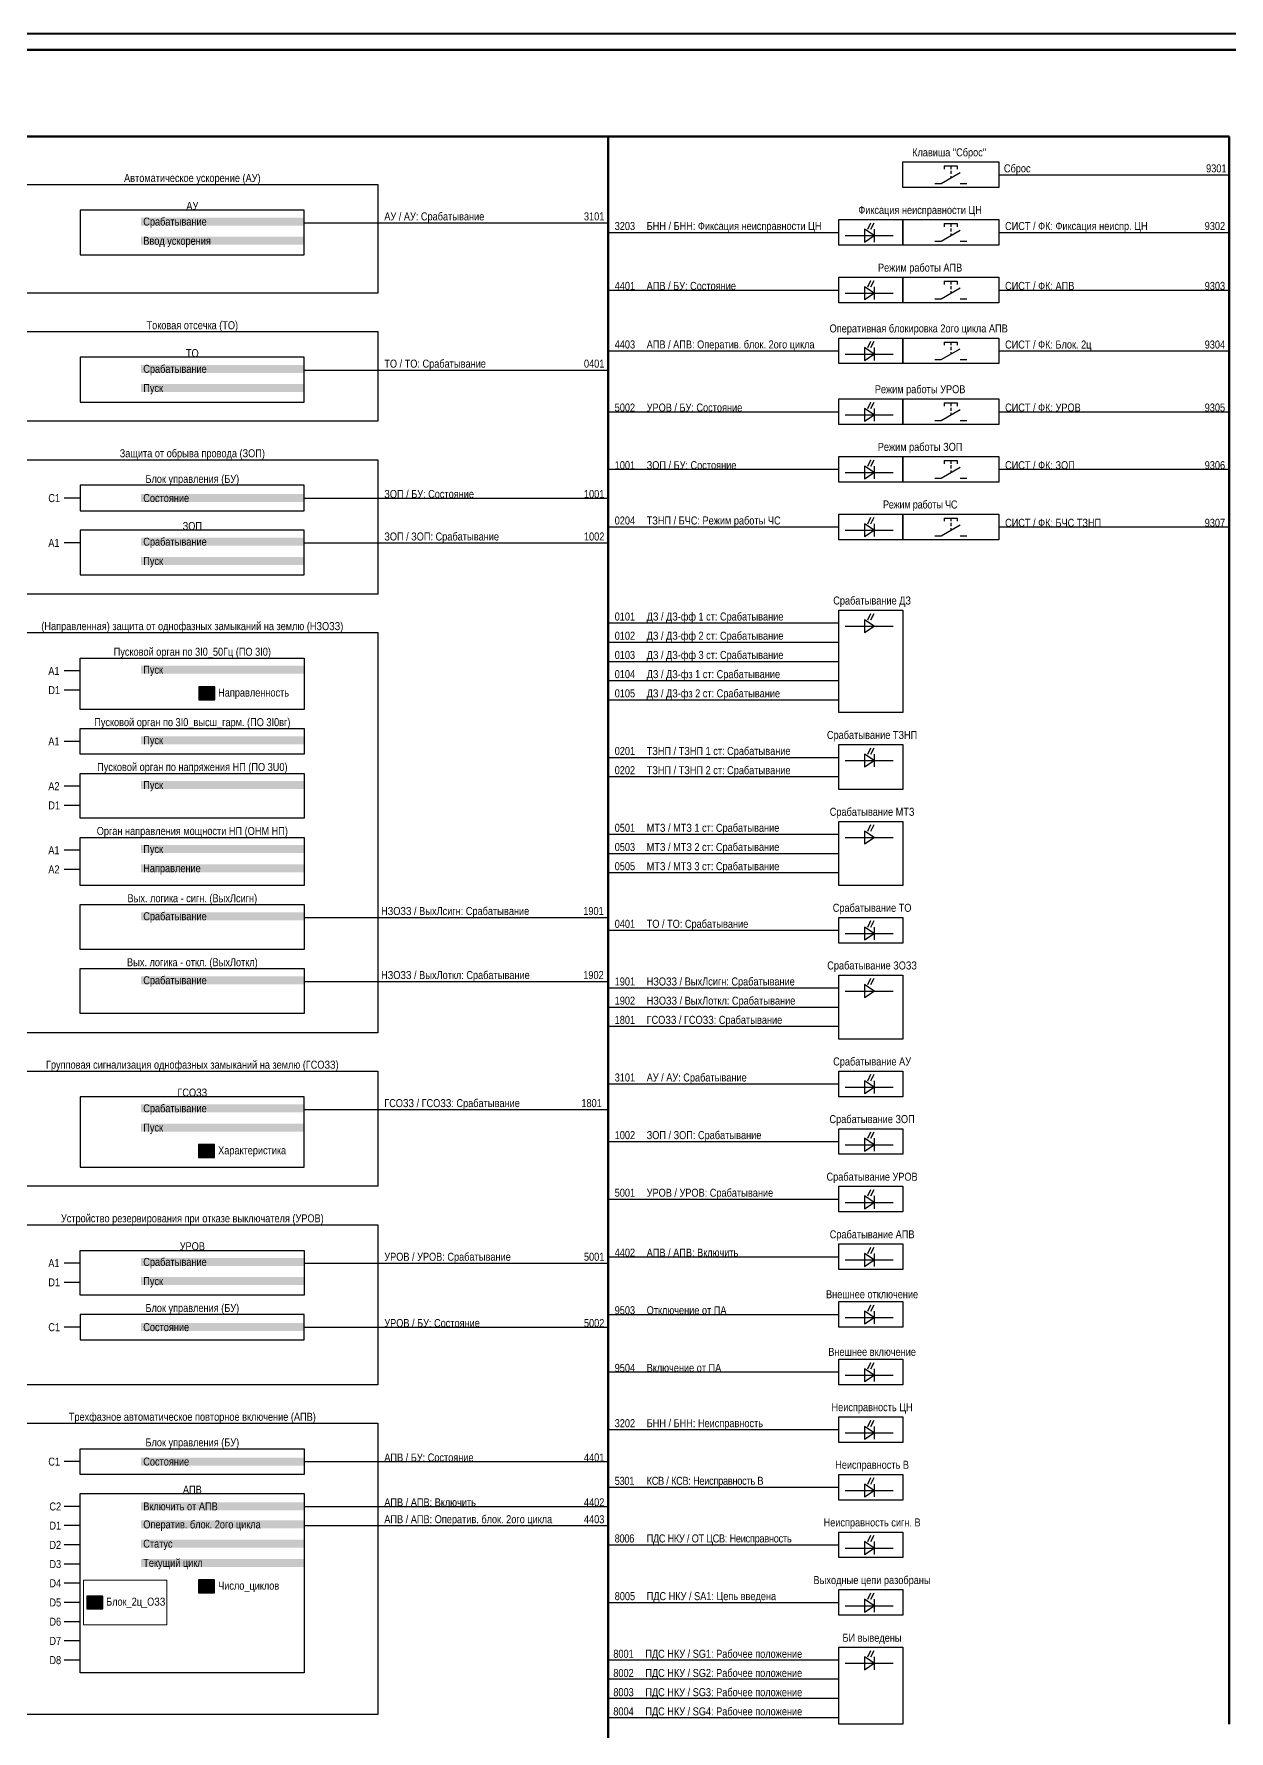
# Model space of a CAD drawing. Header units: millimetres. Extents: x 2179 to 12176, y -20554 to -12004.
# Drawn here: x 11412 to 11785, y -12674 to -12144 of the extents above; entities that cross this region are included whole.
import ezdxf
from ezdxf.enums import TextEntityAlignment as Align

# ---------------------------------------------------------------- set-up
doc = ezdxf.new("R2010")
doc.units = ezdxf.units.MM
doc.linetypes.add('HIDDEN2', pattern=[4.7625, 3.175, -1.5875])
for name, color, linetype, lineweight in [('GOOSE', 224, 'Continuous', 30), ('MMS', 190, 'Continuous', 30), ('Внутренняя шина', 4, 'Continuous', 70), ('Линии связи', 75, 'Continuous', 30), ('Основная', 7, 'Continuous', 30), ('Основная сплошная', 7, 'Continuous', 30), ('Сигналы внутр.', 13, 'Continuous', 30), ('Тонкая', 7, 'Continuous', 13)]:
    doc.layers.add(name, color=color, linetype=linetype, lineweight=lineweight)
doc.layers.add('Рамка внешняя', color=8, linetype='Continuous', lineweight=40, plot=False)
doc.styles.add('2.5_Gost_RD', font='ARIALN.TTF', dxfattribs={"height": 2.5})
doc.styles.add('Narrow', font='ARIALN.TTF')
doc.styles.add('Табл дан', font='ARIALN.TTF')

# ---------------------------------------------------------------- blocks, each defined once
blk = doc.blocks.new('*U15')
blk.add_lwpolyline([(0, 0), (1189, 0), (1189, 841), (0, 841)], close=True)
at = {"lineweight": 50}
blk.add_lwpolyline([(20, 836), (1184, 836), (1184, 5), (20, 5)], close=True, dxfattribs=at)
at = {"style": '2.5_Gost_RD', "flags": 8}
blk.add_attdef('ФОРМАТ', text='', height=2.5, dxfattribs=at).set_placement((1134, 4), align=Align.TOP_LEFT)
blk = doc.blocks.new('SW.2')
at = {"true_color": 0xadddf7}
h = blk.add_hatch(color=141, dxfattribs=at)
h.dxf.hatch_style = 1
h.paths.add_polyline_path([(5, 2), (0, 2), (0, -2), (5, -2)])
blk.add_lwpolyline([(5, 2), (0, 2), (0, -2), (5, -2)], close=True)
for points in [[(1, 0), (2, 0)], [(2, 0), (3, 1)], [(3, 0), (4, 0)]]:
    blk.add_lwpolyline(points)
blk = doc.blocks.new('SW.3')
at = {"true_color": 0xadddf7}
h = blk.add_hatch(color=141, dxfattribs=at)
h.dxf.hatch_style = 1
h.paths.add_polyline_path([(5, 2), (0, 2), (0, -2), (5, -2)])
blk.add_lwpolyline([(5, 2), (0, 2), (0, -2), (5, -2)], close=True)
for points in [[(2, 1), (1, 1)], [(1, 0), (2, 0)], [(3, 0), (2, 1)], [(4, 0), (3, 0)], [(2, -1), (1, -1)]]:
    blk.add_lwpolyline(points)

msp = doc.modelspace()

# ---------------------------------------------------------------- linework, layer by layer
at = {"layer": 'Внутренняя шина'}
for points in [[(11071, -12176), (11785, -12176)], [(11591, -12932), (11591, -12176)], [(11785, -12672), (11785, -12176)]]:
    msp.add_lwpolyline(points, dxfattribs=at)
at = {"layer": 'Линии связи'}
for points in [[(11713, -12188), (11785, -12188)], [(11496, -12203), (11591, -12203)], [(11591, -12206), (11663, -12206)], [(11713, -12206), (11785, -12206)], [(11591, -12224), (11663, -12224)], [(11713, -12224), (11785, -12224)], [(11591, -12243), (11663, -12243)], [(11713, -12243), (11785, -12243)], [(11496, -12249), (11591, -12249)], [(11591, -12262), (11663, -12262)], [(11713, -12262), (11785, -12262)], [(11591, -12280), (11663, -12280)], [(11713, -12280), (11785, -12280)], [(11496, -12289), (11591, -12289)], [(11591, -12298), (11663, -12298)], [(11713, -12298), (11785, -12298)], [(11496, -12303), (11591, -12303)], [(11591, -12328), (11663, -12328)], [(11591, -12334), (11663, -12334)], [(11591, -12340), (11663, -12340)], [(11591, -12346), (11663, -12346)], [(11591, -12352), (11663, -12352)], [(11591, -12370), (11663, -12370)], [(11591, -12376), (11663, -12376)], [(11591, -12394), (11663, -12394)], [(11591, -12400), (11663, -12400)], [(11591, -12406), (11663, -12406)], [(11496, -12420), (11591, -12420)], [(11591, -12424), (11663, -12424)], [(11496, -12440), (11591, -12440)], [(11591, -12442), (11663, -12442)], [(11591, -12448), (11663, -12448)], [(11591, -12454), (11663, -12454)], [(11591, -12472), (11663, -12472)], [(11496, -12480), (11591, -12480)], [(11591, -12490), (11663, -12490)], [(11591, -12508), (11663, -12508)], [(11591, -12526), (11663, -12526)], [(11496, -12528), (11591, -12528)], [(11496, -12548), (11591, -12548)], [(11591, -12544), (11663, -12544)], [(11591, -12562), (11663, -12562)], [(11591, -12580), (11663, -12580)], [(11496, -12590), (11591, -12590)], [(11591, -12598), (11663, -12598)], [(11496, -12604), (11591, -12604)], [(11496, -12610), (11591, -12610)], [(11591, -12616), (11663, -12616)], [(11591, -12634), (11663, -12634)], [(11663, -12652), (11591, -12652)], [(11663, -12658), (11591, -12658)], [(11663, -12664), (11591, -12664)], [(11663, -12670), (11591, -12670)]]:
    msp.add_lwpolyline(points, dxfattribs=at)
at = {"layer": 'Основная'}
for points in [[(11683, -12184), (11713, -12184), (11713, -12192), (11683, -12192)], [(11403, -12191), (11519, -12191), (11519, -12225), (11403, -12225)], [(11496, -12199), (11426, -12199), (11426, -12213), (11496, -12213)], [(11663, -12202), (11683, -12202), (11683, -12210), (11663, -12210)], [(11683, -12202), (11713, -12202), (11713, -12210), (11683, -12210)], [(11663, -12220), (11683, -12220), (11683, -12228), (11663, -12228)], [(11683, -12220), (11713, -12220), (11713, -12228), (11683, -12228)], [(11403, -12237), (11519, -12237), (11519, -12265), (11403, -12265)], [(11663, -12239), (11683, -12239), (11683, -12247), (11663, -12247)], [(11683, -12239), (11713, -12239), (11713, -12247), (11683, -12247)], [(11496, -12245), (11426, -12245), (11426, -12259), (11496, -12259)], [(11663, -12258), (11683, -12258), (11683, -12266), (11663, -12266)], [(11683, -12258), (11713, -12258), (11713, -12266), (11683, -12266)], [(11403, -12277), (11519, -12277), (11519, -12319), (11403, -12319)], [(11663, -12276), (11683, -12276), (11683, -12284), (11663, -12284)], [(11683, -12276), (11713, -12276), (11713, -12284), (11683, -12284)], [(11496, -12285), (11426, -12285), (11426, -12293), (11496, -12293)], [(11663, -12294), (11683, -12294), (11683, -12302), (11663, -12302)], [(11683, -12294), (11713, -12294), (11713, -12302), (11683, -12302)], [(11496, -12299), (11426, -12299), (11426, -12313), (11496, -12313)], [(11663, -12324), (11683, -12324), (11683, -12356), (11663, -12356)], [(11403, -12331), (11519, -12331), (11519, -12456), (11403, -12456)], [(11426, -12339), (11496, -12339), (11496, -12355), (11426, -12355)], [(11426, -12361), (11496, -12361), (11496, -12369), (11426, -12369)], [(11663, -12366), (11683, -12366), (11683, -12380), (11663, -12380)], [(11426, -12375), (11496, -12375), (11496, -12389), (11426, -12389)], [(11663, -12390), (11683, -12390), (11683, -12410), (11663, -12410)], [(11426, -12395), (11496, -12395), (11496, -12410), (11426, -12410)], [(11426, -12416), (11496, -12416), (11496, -12430), (11426, -12430)], [(11663, -12420), (11683, -12420), (11683, -12428), (11663, -12428)], [(11426, -12436), (11496, -12436), (11496, -12450), (11426, -12450)], [(11663, -12438), (11683, -12438), (11683, -12458), (11663, -12458)], [(11403, -12468), (11519, -12468), (11519, -12504), (11403, -12504)], [(11663, -12468), (11683, -12468), (11683, -12476), (11663, -12476)], [(11496, -12476), (11426, -12476), (11426, -12498), (11496, -12498)], [(11663, -12486), (11683, -12486), (11683, -12494), (11663, -12494)], [(11663, -12504), (11683, -12504), (11683, -12512), (11663, -12512)], [(11403, -12516), (11519, -12516), (11519, -12566), (11403, -12566)], [(11663, -12522), (11683, -12522), (11683, -12530), (11663, -12530)], [(11426, -12524), (11496, -12524), (11496, -12538), (11426, -12538)], [(11663, -12540), (11683, -12540), (11683, -12548), (11663, -12548)], [(11496, -12544), (11426, -12544), (11426, -12552), (11496, -12552)], [(11663, -12558), (11683, -12558), (11683, -12566), (11663, -12566)], [(11403, -12578), (11519, -12578), (11519, -12669), (11403, -12669)], [(11663, -12576), (11683, -12576), (11683, -12584), (11663, -12584)], [(11426, -12586), (11496, -12586), (11496, -12594), (11426, -12594)], [(11663, -12594), (11683, -12594), (11683, -12602), (11663, -12602)], [(11426, -12600), (11496, -12600), (11496, -12656), (11426, -12656)], [(11663, -12612), (11683, -12612), (11683, -12620), (11663, -12620)], [(11663, -12630), (11683, -12630), (11683, -12638), (11663, -12638)], [(11663, -12648), (11683, -12648), (11683, -12672), (11663, -12672)]]:
    msp.add_lwpolyline(points, close=True, dxfattribs=at)
for points in [[(11426, -12289), (11421, -12289)], [(11426, -12303), (11421, -12303)], [(11426, -12343), (11421, -12343)], [(11426, -12349), (11421, -12349)], [(11426, -12365), (11421, -12365)], [(11426, -12379), (11421, -12379)], [(11426, -12385), (11421, -12385)], [(11426, -12399), (11421, -12399)], [(11426, -12405), (11421, -12405)], [(11426, -12528), (11421, -12528)], [(11426, -12534), (11421, -12534)], [(11426, -12548), (11421, -12548)], [(11426, -12590), (11421, -12590)], [(11426, -12604), (11421, -12604)], [(11426, -12610), (11421, -12610)], [(11426, -12616), (11421, -12616)], [(11426, -12622), (11421, -12622)], [(11426, -12628), (11421, -12628)], [(11426, -12634), (11421, -12634)], [(11426, -12640), (11421, -12640)], [(11426, -12646), (11421, -12646)], [(11426, -12652), (11421, -12652)]]:
    msp.add_lwpolyline(points, dxfattribs=at)
at = {"layer": 'Основная сплошная', "color": 0}
for p, q in [((11695, -12190.75), (11701, -12187.32)), ((11696, -12185.25), (11698, -12185.25)), ((11698, -12185.25), (11700, -12185.25)), ((11693, -12190.75), (11695, -12190.75)), ((11701, -12190.75), (11703, -12190.75)), ((11696, -12203.25), (11698, -12203.25)), ((11698, -12203.25), (11700, -12203.25)), ((11693, -12208.75), (11695, -12208.75)), ((11695, -12208.75), (11701, -12205.32)), ((11701, -12208.75), (11703, -12208.75)), ((11695, -12226.75), (11701, -12223.32)), ((11696, -12221.25), (11698, -12221.25)), ((11698, -12221.25), (11700, -12221.25)), ((11693, -12226.75), (11695, -12226.75)), ((11701, -12226.75), (11703, -12226.75)), ((11696, -12240.25), (11698, -12240.25)), ((11698, -12240.25), (11700, -12240.25)), ((11693, -12245.75), (11695, -12245.75)), ((11695, -12245.75), (11701, -12242.32)), ((11701, -12245.75), (11703, -12245.75)), ((11695, -12264.75), (11701, -12261.32)), ((11696, -12259.25), (11698, -12259.25)), ((11698, -12259.25), (11700, -12259.25)), ((11693, -12264.75), (11695, -12264.75)), ((11701, -12264.75), (11703, -12264.75)), ((11696, -12277.25), (11698, -12277.25)), ((11698, -12277.25), (11700, -12277.25)), ((11693, -12282.75), (11695, -12282.75)), ((11695, -12282.75), (11701, -12279.32)), ((11701, -12282.75), (11703, -12282.75)), ((11695, -12300.75), (11701, -12297.32)), ((11696, -12295.25), (11698, -12295.25)), ((11698, -12295.25), (11700, -12295.25)), ((11693, -12300.75), (11695, -12300.75)), ((11701, -12300.75), (11703, -12300.75))]:
    msp.add_line(p, q, dxfattribs=at)
at = {"layer": 'Основная сплошная', "ltscale": 0.35}
for p, q in [((11696, -12185.25), (11696, -12186.25)), ((11698, -12185.25), (11698, -12186.25)), ((11698, -12186.75), (11698, -12187.75)), ((11700, -12185.25), (11700, -12186.25)), ((11696, -12203.25), (11696, -12204.25)), ((11698, -12203.25), (11698, -12204.25)), ((11700, -12203.25), (11700, -12204.25)), ((11698, -12204.75), (11698, -12205.75)), ((11696, -12221.25), (11696, -12222.25)), ((11698, -12221.25), (11698, -12222.25)), ((11698, -12222.75), (11698, -12223.75)), ((11700, -12221.25), (11700, -12222.25)), ((11696, -12240.25), (11696, -12241.25)), ((11698, -12240.25), (11698, -12241.25)), ((11700, -12240.25), (11700, -12241.25)), ((11698, -12241.75), (11698, -12242.75)), ((11696, -12259.25), (11696, -12260.25)), ((11698, -12259.25), (11698, -12260.25)), ((11698, -12260.75), (11698, -12261.75)), ((11700, -12259.25), (11700, -12260.25)), ((11696, -12277.25), (11696, -12278.25)), ((11698, -12277.25), (11698, -12278.25)), ((11700, -12277.25), (11700, -12278.25)), ((11698, -12278.75), (11698, -12279.75)), ((11696, -12295.25), (11696, -12296.25)), ((11698, -12295.25), (11698, -12296.25)), ((11698, -12296.75), (11698, -12297.75)), ((11700, -12295.25), (11700, -12296.25))]:
    msp.add_line(p, q, dxfattribs=at)
at = {"layer": 'Основная сплошная', "color": 0, "linetype": 'HIDDEN2', "ltscale": 0.5}
for p, q in [((11698, -12188.39), (11698, -12189.04)), ((11698, -12206.39), (11698, -12207.04)), ((11698, -12224.39), (11698, -12225.04)), ((11698, -12243.39), (11698, -12244.04)), ((11698, -12262.39), (11698, -12263.04)), ((11698, -12280.39), (11698, -12281.04)), ((11698, -12298.39), (11698, -12299.04))]:
    msp.add_line(p, q, dxfattribs=at)
at = {"layer": 'Основная сплошная'}
for points in [[(11672.06, -12205), (11673.06, -12203)], [(11673.06, -12205), (11674.06, -12203)], [(11665.06, -12207), (11680.06, -12207)], [(11671.06, -12205), (11671.06, -12209), (11674.06, -12207), (11671.06, -12205)], [(11674.06, -12205), (11674.06, -12209)], [(11665.06, -12225), (11680.06, -12225)], [(11671.06, -12223), (11671.06, -12227), (11674.06, -12225), (11671.06, -12223)], [(11672.06, -12223), (11673.06, -12221)], [(11673.06, -12223), (11674.06, -12221)], [(11674.06, -12223), (11674.06, -12227)], [(11672.06, -12242), (11673.06, -12240)], [(11673.06, -12242), (11674.06, -12240)], [(11665.06, -12244), (11680.06, -12244)], [(11671.06, -12242), (11671.06, -12246), (11674.06, -12244), (11671.06, -12242)], [(11674.06, -12242), (11674.06, -12246)], [(11671.06, -12261), (11671.06, -12265), (11674.06, -12263), (11671.06, -12261)], [(11672.06, -12261), (11673.06, -12259)], [(11673.06, -12261), (11674.06, -12259)], [(11674.06, -12261), (11674.06, -12265)], [(11665.06, -12263), (11680.06, -12263)], [(11672.06, -12279), (11673.06, -12277)], [(11673.06, -12279), (11674.06, -12277)], [(11665.06, -12281), (11680.06, -12281)], [(11671.06, -12279), (11671.06, -12283), (11674.06, -12281), (11671.06, -12279)], [(11674.06, -12279), (11674.06, -12283)], [(11665.06, -12299), (11680.06, -12299)], [(11671.06, -12297), (11671.06, -12301), (11674.06, -12299), (11671.06, -12297)], [(11672.06, -12297), (11673.06, -12295)], [(11673.06, -12297), (11674.06, -12295)], [(11674.06, -12297), (11674.06, -12301)], [(11672.06, -12327), (11673.06, -12325)], [(11673.06, -12327), (11674.06, -12325)], [(11665.06, -12329), (11680.06, -12329)], [(11671.06, -12327), (11671.06, -12331), (11674.06, -12329), (11671.06, -12327)], [(11672.06, -12369), (11673.06, -12367)], [(11673.06, -12369), (11674.06, -12367)], [(11665.06, -12371), (11680.06, -12371)], [(11671.06, -12369), (11671.06, -12373), (11674.06, -12371), (11671.06, -12369)], [(11674.06, -12369), (11674.06, -12373)], [(11665.06, -12395), (11680.06, -12395)], [(11671.06, -12393), (11671.06, -12397), (11674.06, -12395), (11671.06, -12393)], [(11672.06, -12393), (11673.06, -12391)], [(11673.06, -12393), (11674.06, -12391)], [(11672.06, -12423), (11673.06, -12421)], [(11673.06, -12423), (11674.06, -12421)], [(11665.06, -12425), (11680.06, -12425)], [(11671.06, -12423), (11671.06, -12427), (11674.06, -12425), (11671.06, -12423)], [(11674.06, -12423), (11674.06, -12427)], [(11665.06, -12443), (11680.06, -12443)], [(11671.06, -12441), (11671.06, -12445), (11674.06, -12443), (11671.06, -12441)], [(11672.06, -12441), (11673.06, -12439)], [(11673.06, -12441), (11674.06, -12439)], [(11672.06, -12471), (11673.06, -12469)], [(11673.06, -12471), (11674.06, -12469)], [(11665.06, -12473), (11680.06, -12473)], [(11671.06, -12471), (11671.06, -12475), (11674.06, -12473), (11671.06, -12471)], [(11674.06, -12471), (11674.06, -12475)], [(11671.06, -12489), (11671.06, -12493), (11674.06, -12491), (11671.06, -12489)], [(11672.06, -12489), (11673.06, -12487)], [(11673.06, -12489), (11674.06, -12487)], [(11674.06, -12489), (11674.06, -12493)], [(11665.06, -12491), (11680.06, -12491)], [(11672.06, -12507), (11673.06, -12505)], [(11673.06, -12507), (11674.06, -12505)], [(11665.06, -12509), (11680.06, -12509)], [(11671.06, -12507), (11671.06, -12511), (11674.06, -12509), (11671.06, -12507)], [(11674.06, -12507), (11674.06, -12511)], [(11665.06, -12527), (11680.06, -12527)], [(11671.06, -12525), (11671.06, -12529), (11674.06, -12527), (11671.06, -12525)], [(11672.06, -12525), (11673.06, -12523)], [(11673.06, -12525), (11674.06, -12523)], [(11674.06, -12525), (11674.06, -12529)], [(11671.06, -12543), (11671.06, -12547), (11674.06, -12545), (11671.06, -12543)], [(11672.06, -12543), (11673.06, -12541)], [(11673.06, -12543), (11674.06, -12541)], [(11674.06, -12543), (11674.06, -12547)], [(11665.06, -12545), (11680.06, -12545)], [(11672.06, -12561), (11673.06, -12559)], [(11673.06, -12561), (11674.06, -12559)], [(11665.06, -12563), (11680.06, -12563)], [(11671.06, -12561), (11671.06, -12565), (11674.06, -12563), (11671.06, -12561)], [(11674.06, -12561), (11674.06, -12565)], [(11671.06, -12579), (11671.06, -12583), (11674.06, -12581), (11671.06, -12579)], [(11672.06, -12579), (11673.06, -12577)], [(11673.06, -12579), (11674.06, -12577)], [(11674.06, -12579), (11674.06, -12583)], [(11665.06, -12581), (11680.06, -12581)], [(11672.06, -12597), (11673.06, -12595)], [(11673.06, -12597), (11674.06, -12595)], [(11665.06, -12599), (11680.06, -12599)], [(11671.06, -12597), (11671.06, -12601), (11674.06, -12599), (11671.06, -12597)], [(11674.06, -12597), (11674.06, -12601)], [(11665.06, -12617), (11680.06, -12617)], [(11671.06, -12615), (11671.06, -12619), (11674.06, -12617), (11671.06, -12615)], [(11672.06, -12615), (11673.06, -12613)], [(11673.06, -12615), (11674.06, -12613)], [(11674.06, -12615), (11674.06, -12619)], [(11671.06, -12633), (11671.06, -12637), (11674.06, -12635), (11671.06, -12633)], [(11672.06, -12633), (11673.06, -12631)], [(11673.06, -12633), (11674.06, -12631)], [(11674.06, -12633), (11674.06, -12637)], [(11665.06, -12635), (11680.06, -12635)], [(11672.06, -12651), (11673.06, -12649)], [(11673.06, -12651), (11674.06, -12649)], [(11665.06, -12653), (11680.06, -12653)], [(11671.06, -12651), (11671.06, -12655), (11674.06, -12653), (11671.06, -12651)], [(11674.06, -12651), (11674.06, -12655)]]:
    msp.add_lwpolyline(points, dxfattribs=at)
for points in [[(11672.56, -12204, 0.5, 0, 0), (11673.06, -12203, 0, 0, 0)], [(11673.56, -12204, 0.5, 0, 0), (11674.06, -12203, 0, 0, 0)], [(11672.56, -12222, 0.5, 0, 0), (11673.06, -12221, 0, 0, 0)], [(11673.56, -12222, 0.5, 0, 0), (11674.06, -12221, 0, 0, 0)], [(11672.56, -12241, 0.5, 0, 0), (11673.06, -12240, 0, 0, 0)], [(11673.56, -12241, 0.5, 0, 0), (11674.06, -12240, 0, 0, 0)], [(11672.56, -12260, 0.5, 0, 0), (11673.06, -12259, 0, 0, 0)], [(11673.56, -12260, 0.5, 0, 0), (11674.06, -12259, 0, 0, 0)], [(11672.56, -12278, 0.5, 0, 0), (11673.06, -12277, 0, 0, 0)], [(11673.56, -12278, 0.5, 0, 0), (11674.06, -12277, 0, 0, 0)], [(11672.56, -12296, 0.5, 0, 0), (11673.06, -12295, 0, 0, 0)], [(11673.56, -12296, 0.5, 0, 0), (11674.06, -12295, 0, 0, 0)], [(11672.56, -12326, 0.5, 0, 0), (11673.06, -12325, 0, 0, 0)], [(11673.56, -12326, 0.5, 0, 0), (11674.06, -12325, 0, 0, 0)], [(11672.56, -12368, 0.5, 0, 0), (11673.06, -12367, 0, 0, 0)], [(11673.56, -12368, 0.5, 0, 0), (11674.06, -12367, 0, 0, 0)], [(11672.56, -12392, 0.5, 0, 0), (11673.06, -12391, 0, 0, 0)], [(11673.56, -12392, 0.5, 0, 0), (11674.06, -12391, 0, 0, 0)], [(11672.56, -12422, 0.5, 0, 0), (11673.06, -12421, 0, 0, 0)], [(11673.56, -12422, 0.5, 0, 0), (11674.06, -12421, 0, 0, 0)], [(11672.56, -12440, 0.5, 0, 0), (11673.06, -12439, 0, 0, 0)], [(11673.56, -12440, 0.5, 0, 0), (11674.06, -12439, 0, 0, 0)], [(11672.56, -12470, 0.5, 0, 0), (11673.06, -12469, 0, 0, 0)], [(11673.56, -12470, 0.5, 0, 0), (11674.06, -12469, 0, 0, 0)], [(11672.56, -12488, 0.5, 0, 0), (11673.06, -12487, 0, 0, 0)], [(11673.56, -12488, 0.5, 0, 0), (11674.06, -12487, 0, 0, 0)], [(11672.56, -12506, 0.5, 0, 0), (11673.06, -12505, 0, 0, 0)], [(11673.56, -12506, 0.5, 0, 0), (11674.06, -12505, 0, 0, 0)], [(11672.56, -12524, 0.5, 0, 0), (11673.06, -12523, 0, 0, 0)], [(11673.56, -12524, 0.5, 0, 0), (11674.06, -12523, 0, 0, 0)], [(11672.56, -12542, 0.5, 0, 0), (11673.06, -12541, 0, 0, 0)], [(11673.56, -12542, 0.5, 0, 0), (11674.06, -12541, 0, 0, 0)], [(11672.56, -12560, 0.5, 0, 0), (11673.06, -12559, 0, 0, 0)], [(11673.56, -12560, 0.5, 0, 0), (11674.06, -12559, 0, 0, 0)], [(11672.56, -12578, 0.5, 0, 0), (11673.06, -12577, 0, 0, 0)], [(11673.56, -12578, 0.5, 0, 0), (11674.06, -12577, 0, 0, 0)], [(11672.56, -12596, 0.5, 0, 0), (11673.06, -12595, 0, 0, 0)], [(11673.56, -12596, 0.5, 0, 0), (11674.06, -12595, 0, 0, 0)], [(11672.56, -12614, 0.5, 0, 0), (11673.06, -12613, 0, 0, 0)], [(11673.56, -12614, 0.5, 0, 0), (11674.06, -12613, 0, 0, 0)], [(11672.56, -12632, 0.5, 0, 0), (11673.06, -12631, 0, 0, 0)], [(11673.56, -12632, 0.5, 0, 0), (11674.06, -12631, 0, 0, 0)], [(11672.56, -12650, 0.5, 0, 0), (11673.06, -12649, 0, 0, 0)], [(11673.56, -12650, 0.5, 0, 0), (11674.06, -12649, 0, 0, 0)]]:
    msp.add_lwpolyline(points, format="xyseb", dxfattribs=at)
at = {"layer": 'Тонкая'}
msp.add_lwpolyline([(11427, -12627), (11453, -12627), (11453, -12641), (11427, -12641)], close=True, dxfattribs=at)

# ---------------------------------------------------------------- block references
at = {"layer": 'Основная'}
for name, p in [('SW.2', (11463, -12350)), ('SW.3', (11462.96, -12492.98)), ('SW.3', (11462.96, -12628.98)), ('SW.2', (11428, -12634))]:
    msp.add_blockref(name, p, dxfattribs=at)
at = {"layer": 'Рамка внешняя'}
msp.add_blockref('*U15', (10690, -12985), dxfattribs=at)

# ---------------------------------------------------------------- texts
at = {"layer": 'GOOSE', "char_height": 2.5, "attachment_point": 7, "style": 'Narrow'}
for s, insert, width in [('\\pt10;9503^IОтключение от ПА', (11593, -12544), 53), ('9504^IВключение от ПА', (11593, -12562), 48)]:
    msp.add_mtext(s, dxfattribs=dict(at, insert=insert, width=width))
at = {"layer": 'MMS', "char_height": 2.5, "attachment_point": 7, "style": 'Narrow'}
for s, insert, width in [('Сброс^I^I^I^I^I   ^I    9301^I', (11714.64, -12188), 70.3562), ('\\pt50,60,70;СИСТ / ФК: Фиксация неиспр. ЦН^I^I   9302^I', (11715, -12206.01), 70), ('СИСТ / ФК: АПВ^I^I^I^I   9303^I', (11715, -12224), 70), ('\\pt30,40,50,60,70;СИСТ / ФК: Блок. 2ц^I^I^I^I   9304^I', (11715, -12243), 70), ('СИСТ / ФК: УРОВ^I^I^I^I   9305', (11715, -12262), 70), ('СИСТ / ФК: ЗОП^I^I^I^I   9306', (11715, -12280), 70), ('\\pt57.5,60;СИСТ / ФК: БЧС ТЗНП^I^I   9307', (11715, -12298), 70)]:
    msp.add_mtext(s, dxfattribs=dict(at, insert=insert, width=width))
at = {"layer": 'Основная', "style": 'Табл дан'}
for s, p in [('C1', (11416, -12289)), ('A1', (11416, -12303)), ('A1', (11416, -12343)), ('D1', (11416, -12349)), ('Направленность', (11469.07, -12349.75)), ('A1', (11416, -12365)), ('A2', (11416, -12379)), ('D1', (11416, -12385)), ('A1', (11416, -12399)), ('A2', (11416, -12405)), ('Характеристика', (11469.07, -12492.75)), ('A1', (11416, -12528)), ('D1', (11416, -12534)), ('C1', (11416, -12548)), ('C1', (11416, -12590)), ('Число_циклов', (11469.07, -12628.75)), ('Блок_2ц_ОЗЗ', (11434.07, -12633.75))]:
    msp.add_text(s, height=2.5, dxfattribs=at).set_placement(p, align=Align.MIDDLE_LEFT)
for s, p in [('С2', (11420, -12604)), ('D1', (11420, -12610)), ('D2', (11420, -12616)), ('D3', (11420, -12622)), ('D4', (11420, -12628)), ('D5', (11420, -12634)), ('D6', (11420, -12640)), ('D7', (11420, -12646)), ('D8', (11420, -12652))]:
    msp.add_text(s, height=2.5, dxfattribs=at).set_placement(p, align=Align.MIDDLE_RIGHT)
at = {"layer": 'Основная', "char_height": 2.5, "attachment_point": 8, "style": 'Narrow'}
for s, insert, width in [('Клавиша "Сброс"', (11697.5, -12183), 29), ('Автоматическое ускорение (АУ)', (11461, -12191), 116), ('\\A1;АУ', (11461, -12199), 70), ('Фиксация неисправности ЦН', (11688.44, -12201), 45), ('Режим работы АПВ', (11688.44, -12219), 45), ('Токовая отсечка (ТО)', (11461, -12237), 116), ('Оперативная блокировка 2ого цикла АПВ', (11688, -12238), 56), ('\\A1;ТО', (11461, -12245), 70), ('Режим работы УРОВ', (11688.44, -12257), 45), ('Режим работы ЗОП', (11688.44, -12275), 45), ('Защита от обрыва провода (ЗОП)', (11461, -12277), 116), ('\\A1;Блок управления (БУ)', (11461, -12285), 70), ('{\\T0.95;Режим работы ЧС}', (11688.44, -12293), 45), ('\\A1;ЗОП', (11461, -12299), 70), ('Срабатывание ДЗ', (11673.44, -12323), 45), ('(Направленная) защита от однофазных замыканий на землю (НЗОЗЗ)', (11461, -12331), 116), ('Пусковой орган {\\A1;по 3I0_50Гц (ПО 3I0)}', (11461, -12339), 70), ('Пусковой орган {\\A1;по 3I0_высш_гарм. (ПО 3I0вг)}', (11461, -12361), 70), ('Срабатывание ТЗНП', (11673.44, -12365), 45), ('Пусковой орган по напряжения НП (ПО 3U0)', (11461, -12375), 70), ('Срабатывание МТЗ', (11673.44, -12389), 45), ('Орган направления мощности НП (ОНМ НП)', (11461, -12395), 70), ('\\A1;Вых. логика - сигн. (ВыхЛсигн)', (11461, -12416), 70), ('Срабатывание ТО', (11673.44, -12419), 45), ('\\A1;Вых. логика - откл. (ВыхЛоткл)', (11461, -12436), 70), ('Срабатывание ЗОЗЗ', (11673.44, -12437), 45), ('Срабатывание АУ', (11673.44, -12467), 45), ('Групповая сигнализация однофазных замыканий на землю (ГСОЗЗ)', (11461, -12468), 116), ('\\A1;ГСОЗЗ', (11461, -12476), 70), ('Срабатывание ЗОП', (11673.44, -12485), 45), ('Срабатывание УРОВ', (11673.44, -12503), 45), ('Устройство резервирования при отказе выключателя (УРОВ)', (11461, -12516), 116), ('УРОВ', (11461, -12524), 70), ('Срабатывание АПВ', (11673.44, -12521), 45), ('Внешнее отключение', (11673.44, -12539), 45), ('\\A1;Блок управления (БУ)', (11461, -12544), 70), ('Внешнее включение', (11673.44, -12557), 45), ('Трехфазное автоматическое повторное включение (АПВ)', (11461, -12578), 116), ('Неисправность ЦН', (11673.44, -12575), 45), ('\\A1;Блок управления (БУ)', (11461, -12586), 70), ('Неисправность В', (11673.44, -12593), 45), ('АПВ', (11461, -12600), 70), ('Неисправность сигн. В', (11673.44, -12611), 45), ('Выходные цепи разобраны', (11673.44, -12629), 45), ('БИ выведены', (11673.44, -12647), 45)]:
    msp.add_mtext(s, dxfattribs=dict(at, insert=insert, width=width))
at = {"layer": 'Основная', "char_height": 2.5, "width": 51, "attachment_point": 4, "style": 'Narrow', "bg_fill": 1, "box_fill_scale": 1, "bg_fill_color": 9, "bg_fill_transparency": 0}
for s, insert in [('\\pl0.67568;Срабатывание', (11445, -12203)), ('\\pl0.67568;Ввод ускорения', (11445, -12209)), ('\\pl0.67568;Срабатывание', (11445, -12249)), ('\\pl0.67568;Пуск', (11445, -12255)), ('\\pl0.67568;Состояние', (11445, -12289)), ('\\pl0.67568;Срабатывание', (11445, -12303)), ('\\pl0.67568;Пуск', (11445, -12309)), ('\\pl0.67568;Пуск', (11445, -12343)), ('\\pl0.67568;Пуск', (11445, -12365)), ('\\pl0.67568;Пуск', (11445, -12379)), ('\\pl0.67568;Пуск', (11445, -12399)), ('\\pl0.67568;Направление', (11445, -12405)), ('\\pl0.67568;Срабатывание', (11445, -12420)), ('\\pl0.67568;Срабатывание', (11445, -12440)), ('\\pl0.67568;Срабатывание', (11445, -12480)), ('\\pl0.67568;Пуск', (11445, -12486)), ('\\pl0.67568;Срабатывание', (11445, -12528)), ('\\pl0.67568;Пуск', (11445, -12534)), ('\\pl0.67568;Состояние', (11445, -12548)), ('\\pl0.67568;Состояние', (11445, -12590)), ('\\pl0.67568;Включить от АПВ', (11445, -12604)), ('\\pl0.67568;Оператив. блок. 2ого цикла', (11445, -12610)), ('\\pl0.67568;Статус', (11445, -12616)), ('\\pl0.67568;Текущий цикл', (11445, -12622))]:
    msp.add_mtext(s, dxfattribs=dict(at, insert=insert))
at = {"layer": 'Сигналы внутр.', "char_height": 2.5, "attachment_point": 7}
for s, insert, width, style in [('АУ / АУ: Срабатывание^I^I^I   3101^I', (11521, -12203), 70, 'Табл дан'), ('3203^IБНН / БНН: Фиксация неисправности ЦН', (11593, -12206), 70, 'Narrow'), ('4401^IАПВ / БУ: Состояние', (11593, -12224), 48, 'Narrow'), ('4403^IАПВ / АПВ: Оператив. блок. 2ого цикла', (11593, -12243), 70, 'Narrow'), ('ТО / ТО: Срабатывание^I^I^I   0401^I', (11521, -12249), 70, 'Табл дан'), ('5002^IУРОВ / БУ: Состояние', (11593, -12262), 70, 'Narrow'), ('1001^IЗОП / БУ: Состояние', (11593, -12280), 48, 'Narrow'), ('ЗОП / БУ: Состояние^I^I^I   ^I   1001^I', (11521, -12289), 70, 'Табл дан'), ('0204^IТЗНП / БЧС{\\A1;: }Режим работы ЧС', (11593, -12298), 70, 'Narrow'), ('ЗОП / ЗОП: Срабатывание^I^I^I   1002^I', (11521, -12303), 70, 'Табл дан'), ('0101^IДЗ / {\\A1;ДЗ-фф 1 ст}: Срабатывание ', (11593, -12328), 70, 'Narrow'), ('0102^IДЗ / {\\A1;ДЗ-фф 2 ст}: Срабатывание ', (11593, -12334), 70, 'Narrow'), ('0103^IДЗ / {\\A1;ДЗ-фф 3 ст}: Срабатывание ', (11593, -12340), 70, 'Narrow'), ('0104^IДЗ / {\\A1;ДЗ-фз 1 ст}: Срабатывание ', (11593, -12346), 60, 'Табл дан'), ('0105^IДЗ / {\\A1;ДЗ-фз 2 ст}: Срабатывание ', (11593, -12352), 60, 'Табл дан'), ('0201^IТЗНП / {\\A1;ТЗНП 1 ст: }Срабатывание', (11593, -12370), 70, 'Narrow'), ('0202^IТЗНП / {\\A1;ТЗНП 2 ст: }Срабатывание', (11593, -12376), 70, 'Narrow'), ('0501^IМТЗ / {\\A1;МТЗ 1 ст: Срабатывание}', (11593, -12394), 71, 'Narrow'), ('0503^IМТЗ / {\\A1;МТЗ 2 ст: Срабатывание}', (11593, -12400), 71, 'Narrow'), ('0505^IМТЗ / {\\A1;МТЗ 3 ст: Срабатывание}', (11593, -12406), 71, 'Narrow'), ('\\A1;\\pt50,60,70;НЗОЗЗ / ВыхЛсигн: Срабатывание^I   ^I    1901^I', (11520, -12420), 71, 'Табл дан'), ('0401^IТО / ТО: Срабатывание', (11593, -12424), 48, 'Narrow'), ('\\A1;\\pt50,60,70;НЗОЗЗ / ВыхЛоткл: Срабатывание^I   ^I    1902^I', (11520, -12440), 71, 'Табл дан'), ('\\A1;1901^IНЗОЗЗ / ВыхЛсигн: Срабатывание', (11593, -12442), 70, 'Narrow'), ('\\A1;\\pt10;1902^IНЗОЗЗ / ВыхЛоткл: Срабатывание', (11593, -12448), 71, 'Табл дан'), ('1801^IГСОЗЗ / ГСОЗЗ: Срабатывание', (11593, -12454), 70, 'Табл дан'), ('3101^IАУ / АУ: Срабатывание', (11593, -12472), 48, 'Narrow'), ('ГСОЗЗ / ГСОЗЗ: Срабатывание^I^I  1801^I', (11521, -12480), 70, 'Табл дан'), ('1002^IЗОП / ЗОП: Срабатывание', (11593, -12490), 48, 'Narrow'), ('5001^IУРОВ / УРОВ: Срабатывание', (11593, -12508), 70, 'Narrow'), ('УРОВ / УРОВ: Срабатывание^I^I^I   5001^I', (11521, -12528), 70, 'Табл дан'), ('4402^IАПВ / АПВ: Включить', (11593, -12526), 48, 'Narrow'), ('УРОВ / БУ: Состояние^I^I^I   ^I   5002^I', (11521, -12548), 70, 'Табл дан'), ('3202^IБНН / БНН: Неисправность', (11593, -12580), 70, 'Narrow'), ('АПВ / БУ: Состояние^I^I^I   ^I   4401^I', (11521, -12590), 70, 'Табл дан'), ('{\\T0.95;5301^IКСВ / КСВ: Неисправность В}', (11593, -12598), 70, 'Narrow'), ('АПВ / АПВ: Включить^I^I^I^I   4402^I', (11521, -12604), 70, 'Табл дан'), ('АПВ / АПВ: Оператив. блок. 2ого цикла^I   4403^I', (11521, -12610), 70, 'Табл дан'), ('{\\T0.95;8006^IПДС НКУ / \\A1;ОТ ЦСВ\\A0;: Неисправность}', (11593, -12616), 70, 'Narrow'), ('8005^IПДС НКУ / SA1: Цепь введена', (11593, -12634), 70, 'Narrow'), ('8001^IПДС НКУ / SG1: Рабочее положение', (11592.57, -12652), 70.43, 'Табл дан'), ('8002^IПДС НКУ / SG2: Рабочее положение', (11592.57, -12658), 70.43, 'Табл дан'), ('8003^IПДС НКУ / SG3: Рабочее положение', (11592.57, -12664), 70.43, 'Табл дан'), ('8004^IПДС НКУ / SG4: Рабочее положение', (11592.57, -12670), 70.43, 'Табл дан')]:
    msp.add_mtext(s, dxfattribs=dict(at, insert=insert, width=width, style=style))

doc.saveas('drawing.dxf')
